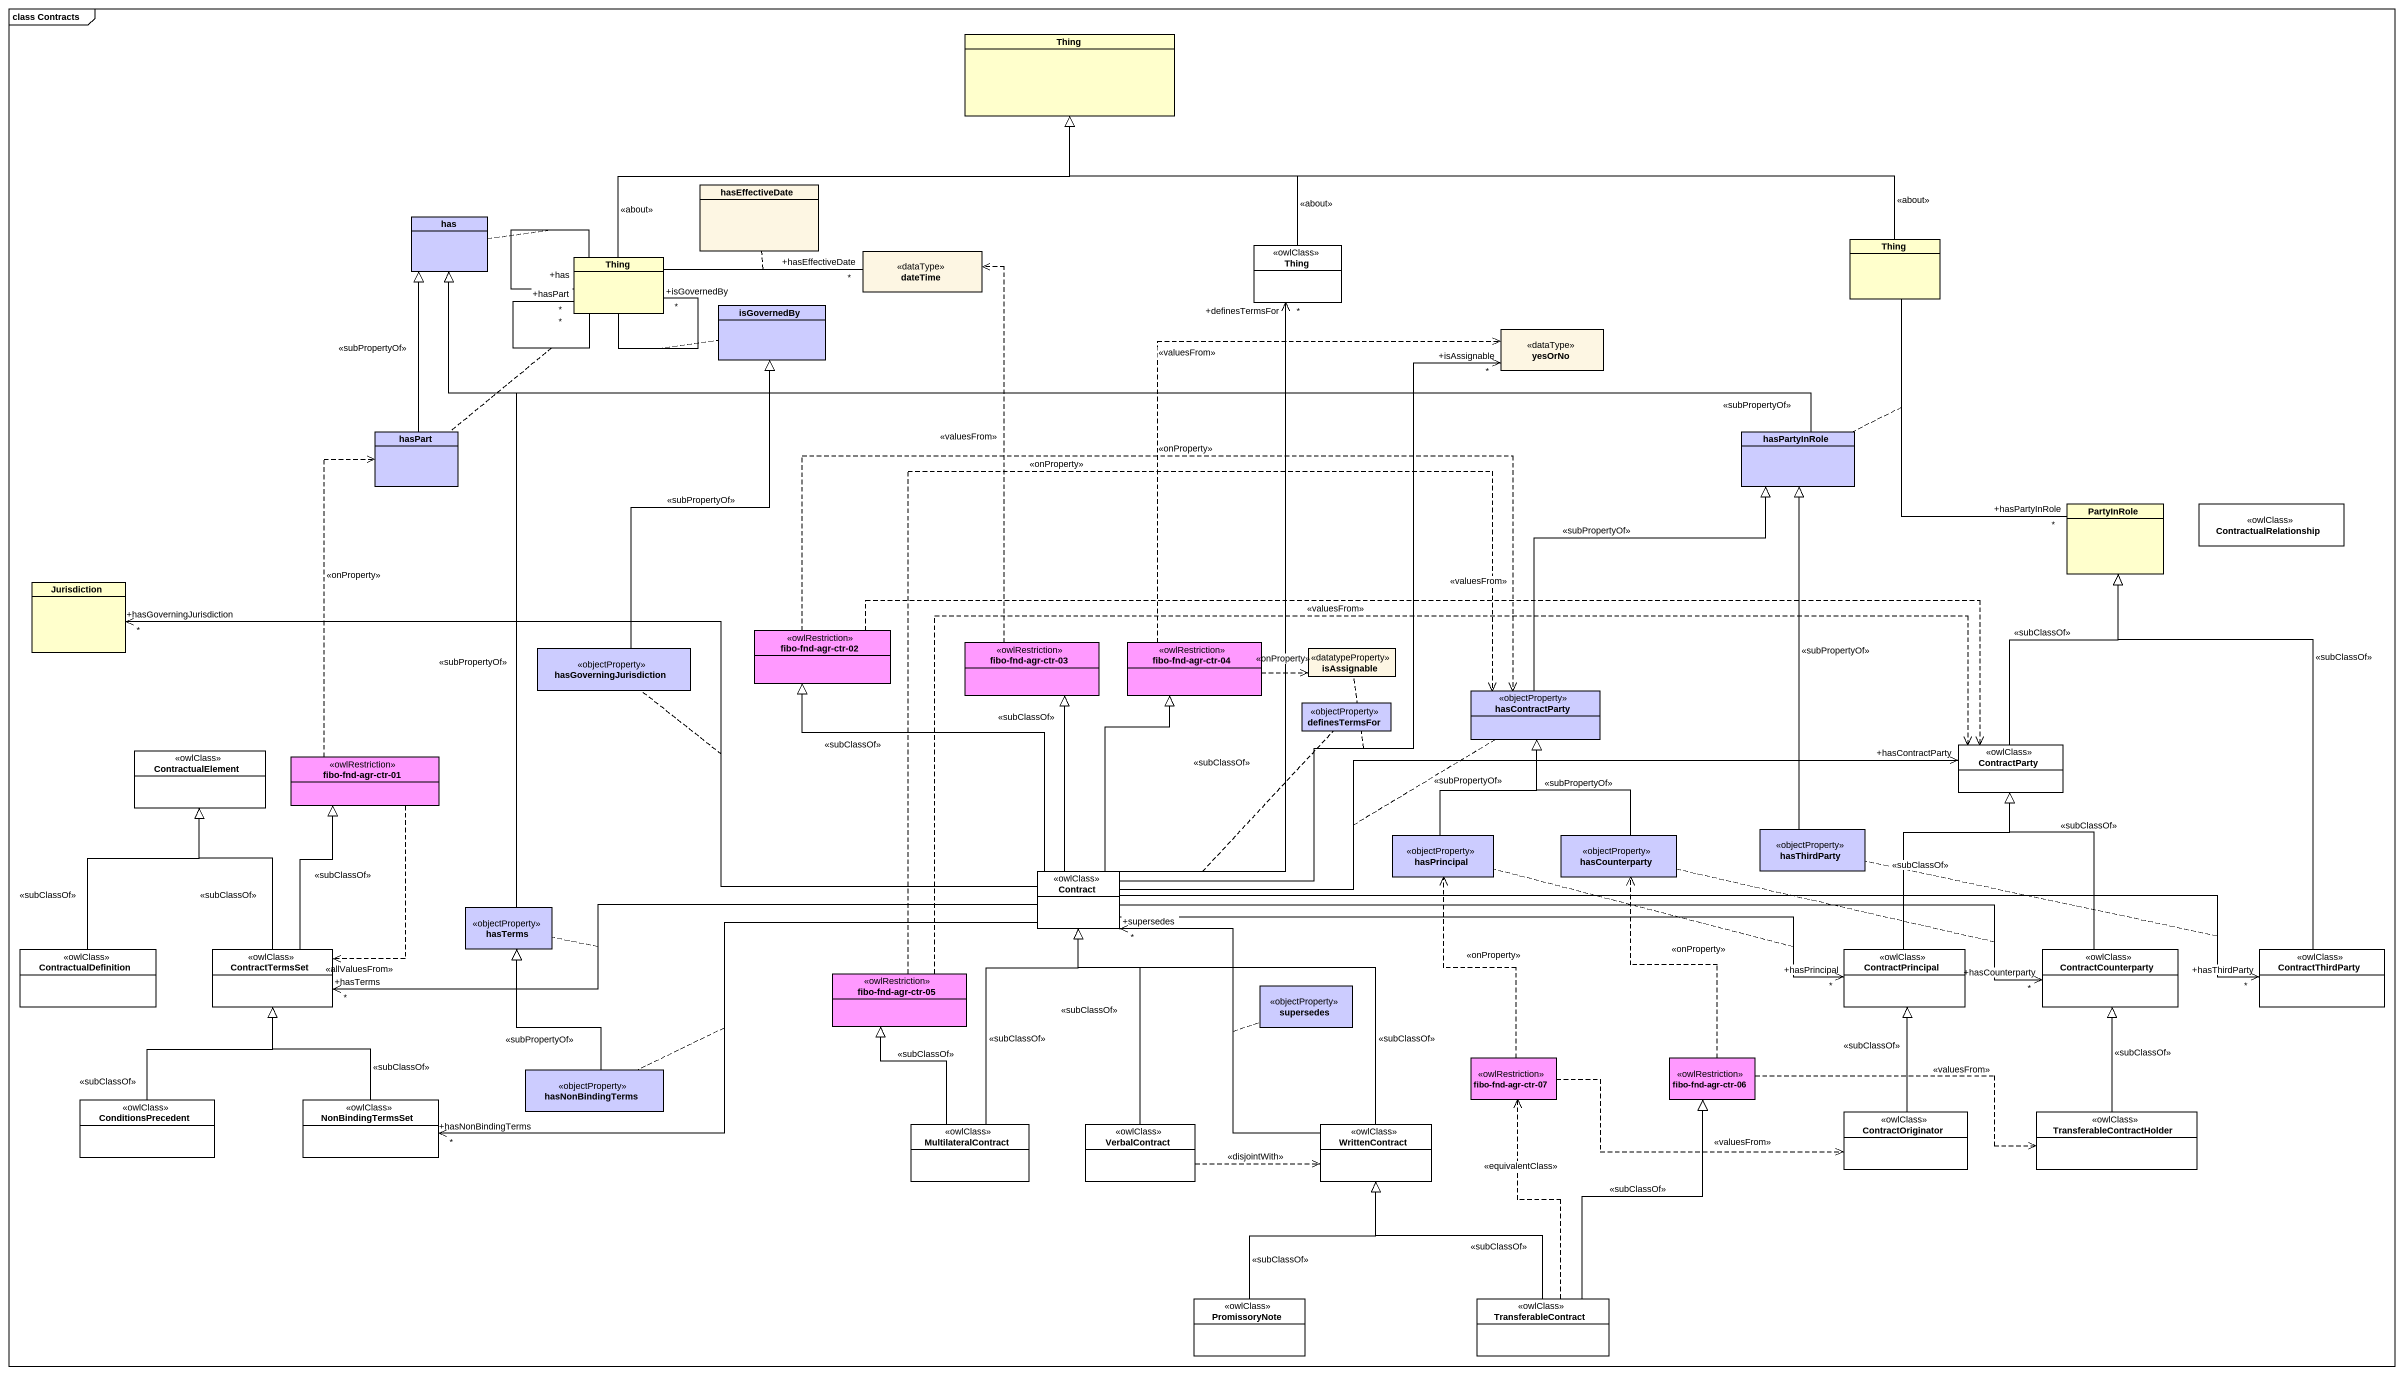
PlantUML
@startuml
mainframe class Contracts
hide circle
hide empty members
class Thing #FFFFCC
class has #CCCCFF
class hasEffectiveDate
class "Thing" as Thing_2 #FFFFCC
class dateTime <<dataType>>
class "Thing" as Thing_3 <<owlClass>> #FFFFFF
class "Thing" as Thing_4 #FFFFCC
class isGovernedBy #CCCCFF
class yesOrNo <<dataType>>
class hasPart #CCCCFF
class hasPartyInRole #CCCCFF
class PartyInRole #FFFFCC
class ContractualRelationship <<owlClass>> #FFFFFF
class Jurisdiction #FFFFCC
class "fibo-fnd-agr-ctr-02" as fibo_fnd_agr_ctr_02 <<owlRestriction>> #FF99FF
class "fibo-fnd-agr-ctr-03" as fibo_fnd_agr_ctr_03 <<owlRestriction>> #FF99FF
class "fibo-fnd-agr-ctr-04" as fibo_fnd_agr_ctr_04 <<owlRestriction>> #FF99FF
class hasGoverningJurisdiction <<objectProperty>> #CCCCFF
class isAssignable <<datatypeProperty>>
class definesTermsFor <<objectProperty>> #CCCCFF
class hasContractParty <<objectProperty>> #CCCCFF
class ContractualElement <<owlClass>> #FFFFFF
class "fibo-fnd-agr-ctr-01" as fibo_fnd_agr_ctr_01 <<owlRestriction>> #FF99FF
class ContractParty <<owlClass>> #FFFFFF
class hasPrincipal <<objectProperty>> #CCCCFF
class hasCounterparty <<objectProperty>> #CCCCFF
class hasThirdParty <<objectProperty>> #CCCCFF
class Contract <<owlClass>> #FFFFFF
class hasTerms <<objectProperty>> #CCCCFF
class ContractualDefinition <<owlClass>> #FFFFFF
class ContractTermsSet <<owlClass>> #FFFFFF
class ContractPrincipal <<owlClass>> #FFFFFF
class ContractCounterparty <<owlClass>> #FFFFFF
class ContractThirdParty <<owlClass>> #FFFFFF
class "fibo-fnd-agr-ctr-05" as fibo_fnd_agr_ctr_05 <<owlRestriction>> #FF99FF
class supersedes <<objectProperty>> #CCCCFF
class hasNonBindingTerms <<objectProperty>> #CCCCFF
class "fibo-fnd-agr-ctr-07" as fibo_fnd_agr_ctr_07 <<owlRestriction>> #FF99FF
class "fibo-fnd-agr-ctr-06" as fibo_fnd_agr_ctr_06 <<owlRestriction>> #FF99FF
class ConditionsPrecedent <<owlClass>> #FFFFFF
class NonBindingTermsSet <<owlClass>> #FFFFFF
class MultilateralContract <<owlClass>> #FFFFFF
class VerbalContract <<owlClass>> #FFFFFF
class WrittenContract <<owlClass>> #FFFFFF
class ContractOriginator <<owlClass>> #FFFFFF
class TransferableContractHolder <<owlClass>> #FFFFFF
class PromissoryNote <<owlClass>> #FFFFFF
class TransferableContract <<owlClass>> #FFFFFF
Thing_2 -right-|> Thing : <<about>>
Thing_2 -- "+has\n*" Thing_2
(Thing_2, Thing_2) .. has
Thing_2 -- "+hasPart\n*" Thing_2
(Thing_2, Thing_2) .. hasPart
Thing_2 -- "+isGovernedBy\n*" Thing_2
(Thing_2, Thing_2) .. isGovernedBy
Thing_2 -right- "+hasEffectiveDate\n*" dateTime
(Thing_2, dateTime) .. hasEffectiveDate
Thing_3 -up-|> Thing : <<about>>
Thing_4 -left-|> Thing : <<about>>
Thing_4 -- "+hasPartyInRole\n*" PartyInRole
(Thing_4, PartyInRole) .. hasPartyInRole
hasPart -up-|> has : <<subPropertyOf>>
hasPartyInRole -left-|> has : <<subPropertyOf>>
fibo_fnd_agr_ctr_02 .right.> hasContractParty : <<onProperty>>
fibo_fnd_agr_ctr_02 .right.> ContractParty : <<valuesFrom>>
fibo_fnd_agr_ctr_03 .up.> dateTime : <<valuesFrom>>
fibo_fnd_agr_ctr_04 .up.> yesOrNo : <<valuesFrom>>
fibo_fnd_agr_ctr_04 .right.> isAssignable : <<onProperty>>
hasGoverningJurisdiction -up-|> isGovernedBy : <<subPropertyOf>>
hasContractParty -up-|> hasPartyInRole : <<subPropertyOf>>
fibo_fnd_agr_ctr_01 .up.> hasPart : <<onProperty>>
fibo_fnd_agr_ctr_01 ..> ContractTermsSet : <<allValuesFrom>>
ContractParty -up-|> PartyInRole : <<subClassOf>>
hasPrincipal -up-|> hasContractParty : <<subPropertyOf>>
hasCounterparty -up-|> hasContractParty : <<subPropertyOf>>
hasThirdParty -up-|> hasPartyInRole : <<subPropertyOf>>
Contract -up-> "+definesTermsFor\n*" Thing_3
(Contract, Thing_3) .. definesTermsFor
Contract -up-> "+isAssignable\n*" yesOrNo
(Contract, yesOrNo) .. isAssignable
Contract -left-> "+hasGoverningJurisdiction\n*" Jurisdiction
(Contract, Jurisdiction) .. hasGoverningJurisdiction
Contract -up-|> fibo_fnd_agr_ctr_02 : <<subClassOf>>
Contract -up-|> fibo_fnd_agr_ctr_03 : <<subClassOf>>
Contract -up-|> fibo_fnd_agr_ctr_04 : <<subClassOf>>
Contract -right-> "+hasContractParty" ContractParty
(Contract, ContractParty) .. hasContractParty
Contract -left-> "+hasTerms\n*" ContractTermsSet
(Contract, ContractTermsSet) .. hasTerms
Contract -right-> "+hasPrincipal\n*" ContractPrincipal
(Contract, ContractPrincipal) .. hasPrincipal
Contract -right-> "+hasCounterparty\n*" ContractCounterparty
(Contract, ContractCounterparty) .. hasCounterparty
Contract -right-> "+hasThirdParty\n*" ContractThirdParty
(Contract, ContractThirdParty) .. hasThirdParty
Contract -left-> "+hasNonBindingTerms\n*" NonBindingTermsSet
(Contract, NonBindingTermsSet) .. hasNonBindingTerms
hasTerms -up-|> has : <<subPropertyOf>>
ContractualDefinition -up-|> ContractualElement : <<subClassOf>>
ContractTermsSet -up-|> ContractualElement : <<subClassOf>>
ContractTermsSet -up-|> fibo_fnd_agr_ctr_01 : <<subClassOf>>
ContractPrincipal -up-|> ContractParty : <<subClassOf>>
ContractCounterparty -up-|> ContractParty : <<subClassOf>>
ContractThirdParty -up-|> PartyInRole : <<subClassOf>>
fibo_fnd_agr_ctr_05 .right.> hasContractParty : <<onProperty>>
fibo_fnd_agr_ctr_05 .right.> ContractParty : <<valuesFrom>>
hasNonBindingTerms -up-|> hasTerms : <<subPropertyOf>>
fibo_fnd_agr_ctr_07 .up.> hasPrincipal : <<onProperty>>
fibo_fnd_agr_ctr_07 .right.> ContractOriginator : <<valuesFrom>>
fibo_fnd_agr_ctr_06 .up.> hasCounterparty : <<onProperty>>
fibo_fnd_agr_ctr_06 .right.> TransferableContractHolder : <<valuesFrom>>
ConditionsPrecedent -up-|> ContractTermsSet : <<subClassOf>>
NonBindingTermsSet -up-|> ContractTermsSet : <<subClassOf>>
MultilateralContract -up-|> Contract : <<subClassOf>>
MultilateralContract -up-|> fibo_fnd_agr_ctr_05 : <<subClassOf>>
VerbalContract -up-|> Contract : <<subClassOf>>
VerbalContract .right.> WrittenContract : <<disjointWith>>
WrittenContract -up-> "+supersedes\n*" Contract
(WrittenContract, Contract) .. supersedes
WrittenContract -up-|> Contract : <<subClassOf>>
ContractOriginator -up-|> ContractPrincipal : <<subClassOf>>
TransferableContractHolder -up-|> ContractCounterparty : <<subClassOf>>
PromissoryNote -up-|> WrittenContract : <<subClassOf>>
TransferableContract .up.> fibo_fnd_agr_ctr_07 : <<equivalentClass>>
TransferableContract -up-|> fibo_fnd_agr_ctr_06 : <<subClassOf>>
TransferableContract -up-|> WrittenContract : <<subClassOf>>
@enduml
